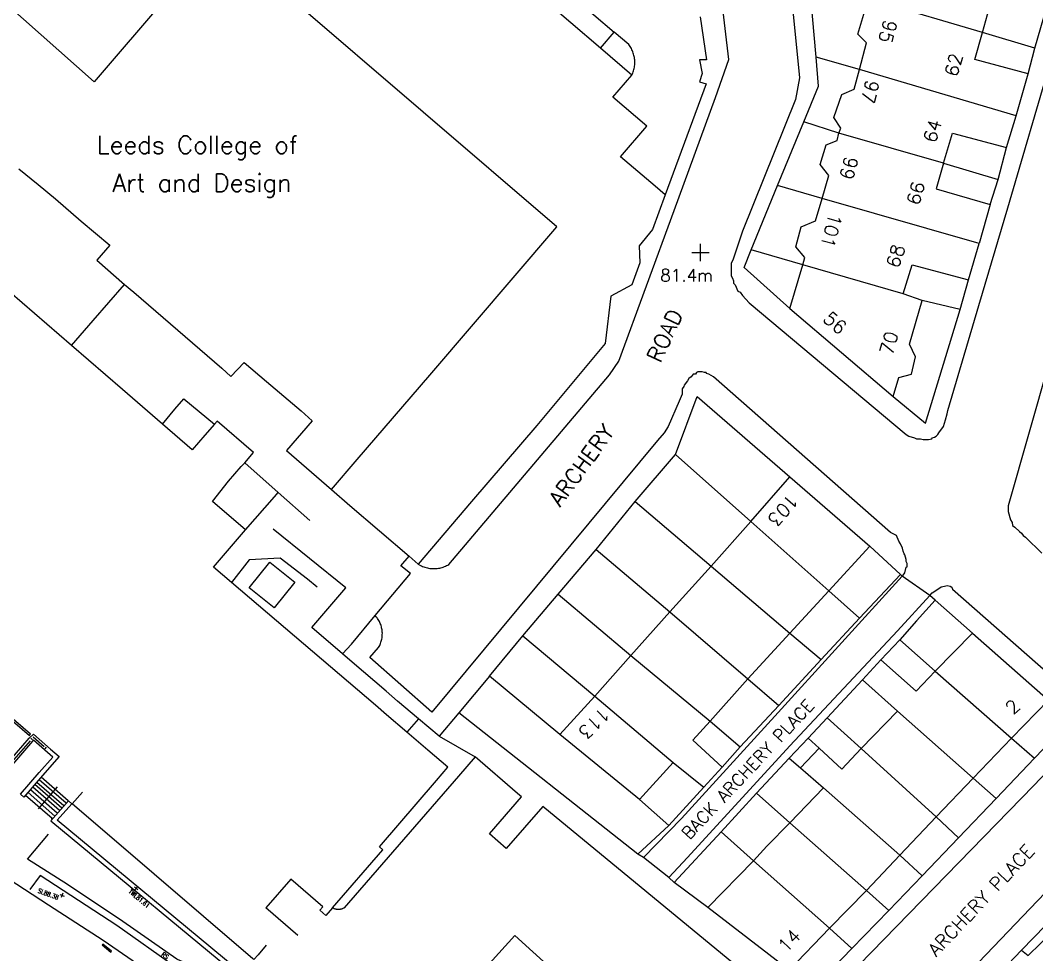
# Model space of a CAD drawing. Extents: x 427500 to 429848, y 434500 to 436505.
# Drawn here: x 429644.7 to 429735.8, y 434764.6 to 434848.3 of the extents above; entities that cross this region are included whole.
import ezdxf

# ---------------------------------------------------------------- set-up
doc = ezdxf.new("R2010")
doc.units = 0
doc.layers.get('0').update_dxf_attribs({"color": 222})
doc.layers.add('LPTIP_Ex_Base', color=8, linetype='Continuous')
doc.styles.add('MtXpl_Romans', font='romans__.ttf')
doc.styles.get("Standard").update_dxf_attribs({"font": 'romans.shx'})

# ---------------------------------------------------------------- blocks, each defined once
blk = doc.blocks.new('FENCE_UP')
at = {"color": 0, "linetype": 'ByBlock', "flags": 128}
blk.add_lwpolyline([(0, 0.5), (0, -0.5)], dxfattribs=at)
blk = doc.blocks.new('SPOT')
at = {"color": 0, "linetype": 'ByBlock', "flags": 128}
for points in [[(-0.5, 0), (0.5, 0)], [(0, 0.5), (0, -0.5)]]:
    blk.add_lwpolyline(points, dxfattribs=at)

msp = doc.modelspace()

# ---------------------------------------------------------------- linework, layer by layer
at = {"layer": 'LPTIP_Ex_Base', "color": 251, "true_color": 0x636466}
for p, q in [((429676.79, 434865.38), (429697.93, 434847.24)), ((429696.69, 434845.8), (429675.56, 434863.94)), ((429708.2, 434844.8), (429706.5, 434859.05)), ((429712.9, 434859.65), (429714.5, 434843.15)), ((429662.5, 434855.8), (429651.35, 434842.8)), ((429692.8, 434829.8), (429662.5, 434855.8)), ((429716, 434845), (429715.4, 434851.75)), ((429730.9, 434847.2), (429721.55, 434849.95)), ((429730.9, 434847.2), (429731.65, 434849.9)), ((429651.35, 434842.8), (429643.436, 434849.811)), ((429719.75, 434847.05), (429720.35, 434849.15)), ((429705.63, 434848.63), (429706.2, 434844.75)), ((429735.6, 434845.8), (429736.4, 434848.6)), ((429696.69, 434845.8), (429697.93, 434847.24)), ((429699.22, 434846.13), (429697.93, 434847.24)), ((429730.2, 434844.8), (429730.9, 434847.2)), ((429735.6, 434845.8), (429730.9, 434847.2)), ((429720.5, 434846.3), (429719.75, 434847.05)), ((429719.9, 434843.9), (429720.5, 434846.3)), ((429699.5, 434843.39), (429696.69, 434845.8)), ((429699.28, 434846.04), (429699.22, 434846.13)), ((429699.35, 434845.95), (429699.28, 434846.04)), ((429699.4, 434845.86), (429699.35, 434845.95)), ((429699.46, 434845.77), (429699.4, 434845.86)), ((429699.51, 434845.67), (429699.46, 434845.77)), ((429699.55, 434845.57), (429699.51, 434845.67)), ((429699.59, 434845.47), (429699.55, 434845.57)), ((429699.63, 434845.37), (429699.59, 434845.47)), ((429699.66, 434845.27), (429699.63, 434845.37)), ((429735, 434843.5), (429735.6, 434845.8)), ((429699.69, 434845.16), (429699.66, 434845.27)), ((429699.73, 434844.96), (429699.69, 434845.16)), ((429699.75, 434844.85), (429699.73, 434844.96)), ((429699.76, 434844.75), (429699.75, 434844.85)), ((429699.77, 434844.64), (429699.76, 434844.75)), ((429699.76, 434844.42), (429699.77, 434844.53)), ((429699.76, 434844.31), (429699.76, 434844.42)), ((429699.77, 434844.53), (429699.77, 434844.64)), ((429706.2, 434844.75), (429705.55, 434844.75)), ((429705.55, 434844.75), (429705.8, 434843.55)), ((429707, 434841.4), (429708.2, 434844.8)), ((429716.2, 434842.4), (429716, 434845)), ((429719.9, 434843.9), (429716, 434845)), ((429735, 434843.5), (429730.2, 434844.8)), ((429733.16, 434831.51), (429737.15, 434845.05)), ((429699.5, 434843.39), (429699.58, 434843.58)), ((429699.58, 434843.58), (429699.62, 434843.68)), ((429699.62, 434843.68), (429699.65, 434843.78)), ((429699.65, 434843.78), (429699.68, 434843.89)), ((429699.68, 434843.89), (429699.71, 434843.99)), ((429699.71, 434843.99), (429699.73, 434844.1)), ((429699.73, 434844.1), (429699.75, 434844.21)), ((429699.75, 434844.21), (429699.76, 434844.31)), ((429705.8, 434843.55), (429705.55, 434842.8)), ((429719.4, 434842.15), (429719.9, 434843.9)), ((429733.9, 434839.75), (429719.9, 434843.9)), ((429697.81, 434841.42), (429699.5, 434843.39)), ((429706.15, 434842.6), (429703.2, 434834.6)), ((429705.55, 434842.8), (429706.15, 434842.6)), ((429714.5, 434843.15), (429714.15, 434841.2)), ((429733.9, 434839.75), (429735, 434843.5)), ((429714.9, 434839.2), (429716.2, 434842.4)), ((429718.3, 434841.65), (429719.4, 434842.15)), ((429700.85, 434838.82), (429697.81, 434841.42)), ((429703.29, 434831.25), (429707, 434841.4)), ((429714.15, 434841.2), (429709.4, 434829.4)), ((429717.6, 434839.6), (429718.3, 434841.65)), ((429712.55, 434833.5), (429714.9, 434839.2)), ((429718.05, 434838.2), (429714.9, 434839.2)), ((429718.2, 434838.65), (429717.6, 434839.6)), ((429733.05, 434836.9), (429733.9, 434839.75)), ((429698.5, 434836.08), (429700.85, 434838.82)), ((429717.9, 434837.55), (429718.05, 434838.2)), ((429718.05, 434838.2), (429718.2, 434838.65)), ((429727.4, 434835.5), (429718.05, 434838.2)), ((429727.4, 434835.5), (429728.2, 434838.2)), ((429728.2, 434838.2), (429733.05, 434836.9)), ((429716.35, 434835.4), (429716.9, 434837.15)), ((429716.9, 434837.15), (429717.9, 434837.55)), ((429732.3, 434834.05), (429733.05, 434836.9)), ((429701.59, 434833.43), (429698.5, 434836.08)), ((429717.15, 434834.4), (429716.35, 434835.4)), ((429727.4, 434835.5), (429726.75, 434833.2)), ((429727.4, 434835.5), (429732.3, 434834.05)), ((429644.6, 434835), (429646.35, 434833.6)), ((429703.2, 434834.6), (429702.49, 434832.66)), ((429646.35, 434833.6), (429647.9, 434832.3)), ((429710.2, 434827.75), (429712.55, 434833.5)), ((429716.55, 434832.35), (429712.55, 434833.5)), ((429716.55, 434832.35), (429717.15, 434834.4)), ((429731.6, 434831.8), (429732.3, 434834.05)), ((429702.49, 434832.66), (429701.34, 434829.57)), ((429702.49, 434832.66), (429701.59, 434833.43)), ((429726.75, 434833.2), (429731.6, 434831.8)), ((429647.9, 434832.3), (429650.2, 434830.3)), ((429715.95, 434830.35), (429716.55, 434832.35)), ((429730.6, 434828.3), (429716.55, 434832.35)), ((429731.6, 434831.8), (429730.6, 434828.3)), ((429698.35, 434817.75), (429703.29, 434831.25)), ((429730.58, 434822.76), (429733.16, 434831.51)), ((429650.2, 434830.3), (429652.75, 434828.15)), ((429714.65, 434829.8), (429715.95, 434830.35)), ((429681.4, 434816.5), (429692.8, 434829.8)), ((429701.34, 434829.57), (429700.15, 434828.09)), ((429709.4, 434829.4), (429708.6, 434827)), ((429714.2, 434828), (429714.65, 434829.8)), ((429652.75, 434828.15), (429651.6, 434826.8)), ((429700.15, 434828.09), (429700.23, 434826.57)), ((429729.65, 434825.05), (429730.6, 434828.3)), ((429709.55, 434826.15), (429710.2, 434827.75)), ((429714.8, 434826.4), (429710.2, 434827.75)), ((429715, 434827.05), (429714.2, 434828)), ((429649.317, 434819.162), (429640.65, 434826.65)), ((429651.6, 434826.8), (429654.089, 434824.626)), ((429700.23, 434826.57), (429699.5, 434824.6)), ((429708.55, 434826.8), (429708.4, 434826.55)), ((429708.4, 434826.55), (429708.4, 434825.4)), ((429708.6, 434827), (429708.55, 434826.8)), ((429713.65, 434822.47), (429714.8, 434826.4)), ((429714.8, 434826.4), (429715, 434827.05)), ((429723.8, 434823.8), (429714.8, 434826.4)), ((429723.8, 434823.8), (429724.6, 434826.4)), ((429724.6, 434826.4), (429729.65, 434825.05)), ((429708.4, 434825.4), (429708.5, 434825.2)), ((429713.65, 434822.47), (429709.55, 434826.15)), ((429651.27, 434821.398), (429654.089, 434824.626)), ((429654.089, 434824.626), (429654.9, 434823.95)), ((429699.5, 434824.6), (429697.61, 434823.59)), ((429708.5, 434825.2), (429708.6, 434824.95)), ((429708.6, 434824.95), (429708.6, 434824.75)), ((429708.6, 434824.75), (429708.75, 434824.6)), ((429708.75, 434824.6), (429709, 434824.05)), ((429728.9, 434822.4), (429729.65, 434825.05)), ((429654.9, 434823.95), (429662.8, 434817.15)), ((429697.61, 434823.59), (429697.11, 434819.34)), ((429709, 434824.05), (429709.2, 434823.95)), ((429709.2, 434823.95), (429709.4, 434823.65)), ((429709.4, 434823.65), (429710, 434823)), ((429725.5, 434823.2), (429723.8, 434823.8)), ((429710, 434823), (429724.05, 434811.2)), ((429724.35, 434819.3), (429725.5, 434823.2)), ((429728.9, 434822.4), (429725.5, 434823.2)), ((429727.8, 434813.35), (429730.58, 434822.76)), ((429713.65, 434822.47), (429722.9, 434814.6)), ((429725.8, 434812.2), (429728.9, 434822.4)), ((429649.317, 434819.162), (429651.27, 434821.398)), ((429653.881, 434815.221), (429649.317, 434819.162)), ((429697.11, 434819.34), (429691, 434812)), ((429724.9, 434818.15), (429724.35, 434819.3)), ((429724.55, 434816.6), (429724.9, 434818.15)), ((429662.8, 434817.15), (429663.6, 434816.4)), ((429663.6, 434816.4), (429664.8, 434817.65)), ((429664.8, 434817.65), (429666.8, 434815.95)), ((429697.5, 434816.55), (429698.35, 434817.75)), ((429736.9, 434817.8), (429733.2, 434804.8)), ((429674.899, 434808.95), (429681.4, 434816.5)), ((429683.12, 434799.55), (429697.5, 434816.55)), ((429704.8, 434816.35), (429704.6, 434816.2)), ((429705, 434816.6), (429704.8, 434816.35)), ((429705.2, 434816.6), (429705, 434816.6)), ((429705.3, 434816.75), (429705.2, 434816.6)), ((429705.4, 434816.8), (429705.3, 434816.75)), ((429705.8, 434816.8), (429705.4, 434816.8)), ((429706, 434816.75), (429705.8, 434816.8)), ((429706.15, 434816.75), (429706, 434816.75)), ((429706.2, 434816.65), (429706.15, 434816.75)), ((429706.4, 434816.6), (429706.2, 434816.65)), ((429706.8, 434816.35), (429706.4, 434816.6)), ((429722.65, 434802.4), (429706.8, 434816.35)), ((429722.9, 434814.6), (429723.4, 434816.3)), ((429723.4, 434816.3), (429724.55, 434816.6)), ((429666.8, 434815.95), (429669.9, 434813.3)), ((429704.15, 434815.5), (429704, 434815.3)), ((429704, 434815.3), (429704, 434814.8)), ((429704.2, 434815.6), (429704.15, 434815.5)), ((429704.5, 434816), (429704.2, 434815.6)), ((429704.6, 434816.2), (429704.5, 434816)), ((429657.478, 434812.114), (429653.881, 434815.221)), ((429658.588, 434813.451), (429659.375, 434814.398)), ((429659.375, 434814.398), (429662.14, 434812.122)), ((429703.4, 434809.4), (429705.35, 434814.6)), ((429704, 434814.8), (429703.74, 434814.19)), ((429705.35, 434814.6), (429713.65, 434807.4)), ((429722.9, 434814.6), (429725.8, 434812.2)), ((429703.74, 434814.19), (429702.75, 434811.9)), ((429657.478, 434812.114), (429658.588, 434813.451)), ((429669.9, 434813.3), (429670.886, 434812.421)), ((429727.6, 434812.5), (429727.75, 434813.05)), ((429727.75, 434813.05), (429727.8, 434813.35)), ((429660.144, 434809.811), (429657.478, 434812.114)), ((429662.14, 434812.122), (429661.279, 434811.126)), ((429662.378, 434812.398), (429662.14, 434812.122)), ((429665.634, 434809.587), (429662.378, 434812.398)), ((429670.886, 434812.421), (429668.579, 434809.753)), ((429691, 434812), (429685.15, 434805.2)), ((429702.75, 434811.9), (429702.4, 434811.35)), ((429727, 434811.35), (429727.4, 434811.9)), ((429727.4, 434811.9), (429727.6, 434812.5)), ((429661.279, 434811.126), (429660.144, 434809.811)), ((429702.4, 434811.35), (429701.8, 434810.65)), ((429724.05, 434811.2), (429724.3, 434811.05)), ((429724.3, 434811.05), (429724.8, 434810.9)), ((429724.8, 434810.9), (429725, 434810.8)), ((429725, 434810.8), (429725.35, 434810.8)), ((429725.35, 434810.8), (429725.6, 434810.75)), ((429725.6, 434810.75), (429726.05, 434810.75)), ((429726.05, 434810.75), (429726.35, 434810.8)), ((429726.35, 434810.8), (429726.4, 434810.9)), ((429726.4, 434810.9), (429726.6, 434810.95)), ((429726.6, 434810.95), (429726.75, 434811.05)), ((429726.75, 434811.05), (429726.9, 434811.2)), ((429726.9, 434811.2), (429727, 434811.35)), ((429701.8, 434810.65), (429681.6, 434786.3)), ((429664.841, 434808.669), (429665.634, 434809.587)), ((429668.579, 434809.753), (429672.6, 434806.28)), ((429672.6, 434806.28), (429674.899, 434808.95)), ((429699.8, 434805.2), (429703.4, 434809.4)), ((429703.4, 434809.4), (429710.15, 434803.4)), ((429663.4, 434807), (429664.534, 434808.314)), ((429664.534, 434808.314), (429664.841, 434808.669)), ((429667.845, 434805.992), (429664.841, 434808.669)), ((429710.15, 434803.4), (429713.65, 434807.4)), ((429713.65, 434807.4), (429720.8, 434801.2)), ((429661.95, 434805.2), (429663.4, 434807)), ((429672.6, 434806.28), (429674.26, 434804.84)), ((429664.9, 434802.65), (429667.5, 434805.6)), ((429667.5, 434805.6), (429667.845, 434805.992)), ((429670.664, 434803.479), (429667.845, 434805.992)), ((429664.9, 434802.65), (429661.95, 434805.2)), ((429674.26, 434804.84), (429679.55, 434800.29)), ((429685.15, 434805.2), (429680.38, 434799.57)), ((429696.3, 434800.9), (429699.8, 434805.2)), ((429699.8, 434805.2), (429706.6, 434799.4)), ((429733.2, 434804.8), (429733.2, 434804.3)), ((429733.2, 434804.3), (429733.4, 434803.55)), ((429733.4, 434803.55), (429733.55, 434803.3)), ((429662.04, 434799.32), (429664.9, 434802.65)), ((429673.889, 434797.456), (429667.388, 434802.7)), ((429706.6, 434799.4), (429710.15, 434803.4)), ((429710.15, 434803.4), (429717.15, 434797.2)), ((429733.55, 434803.3), (429733.6, 434803.05)), ((429733.6, 434803.05), (429733.8, 434802.9)), ((429733.8, 434802.9), (429734.2, 434802.5)), ((429723.2, 434802.15), (429722.65, 434802.4)), ((429723.4, 434801.65), (429723.2, 434802.15)), ((429723.55, 434801.4), (429723.4, 434801.65)), ((429734.2, 434802.5), (429734.4, 434802.35)), ((429734.4, 434802.35), (429734.55, 434802.15)), ((429734.55, 434802.15), (429734.75, 434802)), ((429734.75, 434802), (429736.2, 434800.55)), ((429692.9, 434796.9), (429696.3, 434800.9)), ((429696.3, 434800.9), (429702.9, 434795.3)), ((429717.15, 434797.2), (429720.8, 434801.2)), ((429720.8, 434801.2), (429723.55, 434798.65)), ((429723.75, 434801), (429723.55, 434801.4)), ((429723.8, 434800.75), (429723.75, 434801)), ((429723.9, 434800.5), (429723.8, 434800.75)), ((429665.249, 434799.969), (429663.649, 434797.945)), ((429668.027, 434800.11), (429665.249, 434799.969)), ((429670.471, 434798.22), (429668.027, 434800.11)), ((429678.83, 434799.44), (429679.55, 434800.29)), ((429679.55, 434800.29), (429680.38, 434799.57)), ((429723.95, 434800.4), (429723.9, 434800.5)), ((429724.05, 434800), (429723.95, 434800.4)), ((429724.05, 434799.8), (429724.05, 434800)), ((429663.649, 434797.945), (429662.04, 434799.32)), ((429665.237, 434797.449), (429667.089, 434799.752)), ((429667.089, 434799.752), (429669.318, 434797.959)), ((429679.67, 434798.73), (429678.83, 434799.44)), ((429680.38, 434799.57), (429680.57, 434799.47)), ((429680.57, 434799.47), (429680.67, 434799.42)), ((429680.67, 434799.42), (429680.77, 434799.37)), ((429680.77, 434799.37), (429680.87, 434799.33)), ((429680.87, 434799.33), (429680.98, 434799.3)), ((429680.98, 434799.3), (429681.08, 434799.27)), ((429681.08, 434799.27), (429681.19, 434799.24)), ((429681.19, 434799.24), (429681.3, 434799.22)), ((429681.3, 434799.22), (429681.41, 434799.2)), ((429681.41, 434799.2), (429681.52, 434799.19)), ((429681.52, 434799.19), (429681.63, 434799.18)), ((429681.63, 434799.18), (429681.75, 434799.18)), ((429681.75, 434799.18), (429681.86, 434799.18)), ((429681.86, 434799.18), (429681.97, 434799.19)), ((429681.97, 434799.19), (429682.08, 434799.2)), ((429682.08, 434799.2), (429682.19, 434799.21)), ((429682.19, 434799.21), (429682.3, 434799.23)), ((429682.3, 434799.23), (429682.4, 434799.26)), ((429682.4, 434799.26), (429682.51, 434799.29)), ((429682.51, 434799.29), (429682.62, 434799.32)), ((429682.62, 434799.32), (429682.72, 434799.36)), ((429682.72, 434799.36), (429682.82, 434799.4)), ((429682.82, 434799.4), (429682.92, 434799.45)), ((429682.92, 434799.45), (429683.02, 434799.5)), ((429683.02, 434799.5), (429683.12, 434799.55)), ((429702.9, 434795.3), (429706.6, 434799.4)), ((429706.6, 434799.4), (429713.65, 434793.4)), ((429723.95, 434798.8), (429724.05, 434799.3)), ((429724.15, 434799.65), (429724.05, 434799.8)), ((429724.05, 434799.3), (429724.15, 434799.35)), ((429724.15, 434799.35), (429724.15, 434799.65)), ((429671.325, 434797.509), (429670.471, 434798.22)), ((429676.53, 434794.97), (429679.67, 434798.73)), ((429723.71, 434798.501), (429712.3, 434785.95)), ((429723.55, 434798.65), (429719.9, 434794.75)), ((429723.55, 434798.65), (429723.71, 434798.501)), ((429723.71, 434798.501), (429723.8, 434798.6)), ((429726.183, 434796.762), (429723.71, 434798.501)), ((429723.8, 434798.6), (429723.95, 434798.8)), ((429676.54, 434786.93), (429663.649, 434797.945)), ((429667.466, 434795.656), (429665.237, 434797.449)), ((429669.318, 434797.959), (429667.466, 434795.656)), ((429670.847, 434793.905), (429673.889, 434797.456)), ((429713.65, 434793.4), (429717.15, 434797.2)), ((429717.15, 434797.2), (429719.9, 434794.75)), ((429726.4, 434797), (429727, 434797.4)), ((429727, 434797.4), (429727.2, 434797.55)), ((429727.2, 434797.55), (429727.5, 434797.6)), ((429727.5, 434797.6), (429727.75, 434797.65)), ((429727.75, 434797.65), (429728, 434797.6)), ((429728, 434797.6), (429728.15, 434797.5)), ((429728.15, 434797.5), (429728.2, 434797.35)), ((429728.2, 434797.35), (429740.4, 434786.6)), ((429689.75, 434793.15), (429692.9, 434796.9)), ((429692.9, 434796.9), (429699.4, 434791.4)), ((429726.183, 434796.762), (429723.3, 434793.6)), ((429726.65, 434796.35), (429725, 434794.5)), ((429726.183, 434796.762), (429726.4, 434797)), ((429726.65, 434796.35), (429726.183, 434796.762)), ((429730, 434793.4), (429726.65, 434796.35)), ((429699.4, 434791.4), (429702.9, 434795.3)), ((429702.9, 434795.3), (429709.9, 434789.3)), ((429674.4, 434792.4), (429676.53, 434794.97)), ((429676.62, 434794.86), (429676.53, 434794.97)), ((429676.69, 434794.78), (429676.62, 434794.86)), ((429676.74, 434794.7), (429676.69, 434794.78)), ((429676.8, 434794.61), (429676.74, 434794.7)), ((429676.85, 434794.53), (429676.8, 434794.61)), ((429676.9, 434794.44), (429676.85, 434794.53)), ((429676.94, 434794.35), (429676.9, 434794.44)), ((429719.9, 434794.75), (429716.45, 434791.02)), ((429725, 434794.5), (429723.5, 434792.8)), ((429673.6, 434791.55), (429670.847, 434793.905)), ((429676.98, 434794.26), (429676.94, 434794.35)), ((429677.02, 434794.16), (429676.98, 434794.26)), ((429677.05, 434794.07), (429677.02, 434794.16)), ((429677.08, 434793.97), (429677.05, 434794.07)), ((429677.1, 434793.87), (429677.08, 434793.97)), ((429677.13, 434793.78), (429677.1, 434793.87)), ((429677.14, 434793.68), (429677.13, 434793.78)), ((429677.15, 434793.58), (429677.14, 434793.68)), ((429677.16, 434793.48), (429677.15, 434793.58)), ((429677.17, 434793.38), (429677.16, 434793.48)), ((429723.3, 434793.6), (429713.65, 434783.3)), ((429677, 434792.48), (429677.04, 434792.58)), ((429677.04, 434792.58), (429677.07, 434792.67)), ((429677.07, 434792.67), (429677.1, 434792.77)), ((429677.1, 434792.77), (429677.12, 434792.87)), ((429677.12, 434792.87), (429677.14, 434792.97)), ((429677.14, 434792.97), (429677.15, 434793.06)), ((429677.15, 434793.06), (429677.16, 434793.16)), ((429677.16, 434793.27), (429677.17, 434793.38)), ((429677.16, 434793.16), (429677.16, 434793.27)), ((429686.75, 434789.55), (429689.75, 434793.15)), ((429689.75, 434793.15), (429696.2, 434787.75)), ((429709.9, 434789.3), (429713.65, 434793.4)), ((429713.65, 434793.4), (429716.45, 434791.02)), ((429721.8, 434791), (429723.5, 434792.8)), ((429723.5, 434792.8), (429726.65, 434790)), ((429726.65, 434790), (429730, 434793.4)), ((429730, 434793.4), (429736.8, 434787.4)), ((429673.6, 434791.55), (429674.4, 434792.4)), ((429676.05, 434791.2), (429676.83, 434792.12)), ((429676.83, 434792.12), (429676.88, 434792.21)), ((429676.88, 434792.21), (429676.93, 434792.3)), ((429676.93, 434792.3), (429676.97, 434792.39)), ((429676.97, 434792.39), (429677, 434792.48)), ((429674.45, 434790.8), (429673.6, 434791.55)), ((429677.5, 434788.2), (429674.45, 434790.8)), ((429681.6, 434786.3), (429676.05, 434791.2)), ((429696.2, 434787.75), (429699.4, 434791.4)), ((429699.4, 434791.4), (429706.5, 434785.5)), ((429716.45, 434791.02), (429712.65, 434786.9)), ((429720.15, 434789.2), (429721.8, 434791)), ((429721.8, 434791), (429724.95, 434788.2)), ((429724.95, 434788.2), (429726.65, 434790)), ((429726.65, 434790), (429733.5, 434784)), ((429686.75, 434789.55), (429684.02, 434786.27)), ((429693.05, 434784.3), (429686.75, 434789.55)), ((429706.5, 434785.5), (429709.9, 434789.3)), ((429709.9, 434789.3), (429712.65, 434786.9)), ((429717, 434785.8), (429720.15, 434789.2)), ((429720.15, 434789.2), (429723.3, 434786.4)), ((429678.51, 434787.31), (429677.5, 434788.2)), ((429680.393, 434785.719), (429678.51, 434787.31)), ((429693.05, 434784.3), (429696.2, 434787.75)), ((429696.2, 434787.75), (429703.2, 434781.8)), ((429733.5, 434784), (429736.8, 434787.4)), ((429677.53, 434786.08), (429676.54, 434786.93)), ((429684.02, 434786.27), (429682.25, 434784.15)), ((429700.05, 434773.6), (429684.02, 434786.27)), ((429712.65, 434786.9), (429709.2, 434783.2)), ((429720.05, 434783.05), (429723.3, 434786.4)), ((429723.3, 434786.4), (429730.05, 434780.4)), ((429679.369, 434784.508), (429677.53, 434786.08)), ((429680.393, 434785.719), (429679.369, 434784.508)), ((429682.25, 434784.15), (429680.393, 434785.719)), ((429712.3, 434785.95), (429703.95, 434776.8)), ((429704.95, 434783.8), (429706.5, 434785.5)), ((429706.5, 434785.5), (429709.2, 434783.2)), ((429715.3, 434784), (429717, 434785.8)), ((429717, 434785.8), (429720.05, 434783.05)), ((429738.8, 434785.6), (429735.56, 434782.2)), ((429681.23, 434782.92), (429679.369, 434784.508)), ((429740.5, 434785.05), (429735.5, 434779.75)), ((429682.25, 434784.15), (429685.48, 434782.32)), ((429700.2, 434778.5), (429693.05, 434784.3)), ((429707.6, 434781.4), (429704.95, 434783.8)), ((429715.3, 434784), (429713.6, 434782.2)), ((429716.279, 434783.086), (429715.3, 434784)), ((429730.05, 434780.4), (429733.5, 434784)), ((429733.5, 434784), (429735.56, 434782.2)), ((429683.03, 434781.38), (429681.23, 434782.92)), ((429713.65, 434783.3), (429704.5, 434773.3)), ((429709.2, 434783.2), (429707.6, 434781.4)), ((429716.279, 434783.086), (429714.611, 434781.322)), ((429716.279, 434783.086), (429718.3, 434781.2)), ((429718.3, 434781.2), (429720.05, 434783.05)), ((429720.05, 434783.05), (429726.75, 434776.95)), ((429685.48, 434782.32), (429683.97, 434780.58)), ((429689.26, 434779.04), (429685.48, 434782.32)), ((429700.2, 434778.5), (429703.2, 434781.8)), ((429703.2, 434781.8), (429705.95, 434779.6)), ((429710.65, 434779.05), (429713.6, 434782.2)), ((429713.6, 434782.2), (429714.611, 434781.322)), ((429735.56, 434782.2), (429732.11, 434778.57)), ((429682.02, 434780.2), (429683.03, 434781.38)), ((429707.6, 434781.4), (429705.95, 434779.6)), ((429714.611, 434781.322), (429716.65, 434779.55)), ((429683.97, 434780.58), (429673.75, 434768.78)), ((429676.91, 434774.25), (429682.02, 434780.2)), ((429726.75, 434776.95), (429730.05, 434780.4)), ((429730.05, 434780.4), (429732.11, 434778.57)), ((429689.63, 434778.72), (429689.26, 434779.04)), ((429705.95, 434779.6), (429702.8, 434776.15)), ((429707.5, 434775.6), (429710.65, 434779.05)), ((429710.65, 434779.05), (429713.65, 434776.4)), ((429713.65, 434776.4), (429716.65, 434779.55)), ((429716.65, 434779.55), (429723.5, 434773.5)), ((429735.5, 434779.75), (429716.9, 434760.65)), ((429686.75, 434775.4), (429689.63, 434778.72)), ((429702.8, 434776.15), (429700.2, 434778.5)), ((429722.9, 434755.9), (429744.8, 434778.8)), ((429732.11, 434778.57), (429728.75, 434775.05)), ((429691.53, 434777.86), (429688.26, 434774.09)), ((429711.35, 434761.55), (429691.53, 434777.86)), ((429703.95, 434776.8), (429700.55, 434773.3)), ((429713.65, 434776.4), (429711.6, 434774.3)), ((429713.65, 434776.4), (429720.5, 434770.35)), ((429723.5, 434773.5), (429726.75, 434776.95)), ((429726.75, 434776.95), (429728.75, 434775.05)), ((429688.26, 434774.09), (429686.75, 434775.4)), ((429702.8, 434776.15), (429700.05, 434773.6)), ((429703.3, 434771.05), (429707.5, 434775.6)), ((429707.5, 434775.6), (429710.4, 434773)), ((429728.75, 434775.05), (429725.5, 434771.65)), ((429672.69, 434768.78), (429677.21, 434773.99)), ((429677.21, 434773.99), (429676.91, 434774.25)), ((429700.55, 434773.3), (429700.05, 434773.6)), ((429711.6, 434774.3), (429710.4, 434773)), ((429720.5, 434770.35), (429723.5, 434773.5)), ((429723.5, 434773.5), (429725.5, 434771.65)), ((429702.8, 434771.5), (429700.55, 434773.3)), ((429704.5, 434773.3), (429702.8, 434771.5)), ((429706.3, 434768.8), (429710.4, 434773)), ((429710.4, 434773), (429717.2, 434766.95)), ((429725.5, 434771.65), (429722.5, 434768.55)), ((429668.96, 434771.34), (429666.74, 434768.78)), ((429671.83, 434768.86), (429668.96, 434771.34)), ((429703.3, 434771.05), (429702.8, 434771.5)), ((429706.3, 434768.8), (429703.3, 434771.05)), ((429717.2, 434766.95), (429720.5, 434770.35)), ((429720.5, 434770.35), (429722.5, 434768.55)), ((429669.6, 434766.3), (429666.74, 434768.78)), ((429671.57, 434768.56), (429671.83, 434768.86)), ((429672.1, 434768.101), (429671.57, 434768.56)), ((429672.69, 434768.78), (429672.1, 434768.101)), ((429672.77, 434768.74), (429672.69, 434768.78)), ((429672.81, 434768.72), (429672.77, 434768.74)), ((429672.85, 434768.7), (429672.81, 434768.72)), ((429672.89, 434768.69), (429672.85, 434768.7)), ((429672.93, 434768.67), (429672.89, 434768.69)), ((429672.97, 434768.66), (429672.93, 434768.67)), ((429673.02, 434768.65), (429672.97, 434768.66)), ((429673.06, 434768.64), (429673.02, 434768.65)), ((429673.1, 434768.64), (429673.06, 434768.64)), ((429673.15, 434768.63), (429673.1, 434768.64)), ((429673.19, 434768.63), (429673.15, 434768.63)), ((429673.23, 434768.63), (429673.19, 434768.63)), ((429673.29, 434768.63), (429673.23, 434768.63)), ((429673.34, 434768.64), (429673.29, 434768.63)), ((429673.38, 434768.64), (429673.34, 434768.64)), ((429673.42, 434768.65), (429673.38, 434768.64)), ((429673.47, 434768.66), (429673.42, 434768.65)), ((429673.51, 434768.67), (429673.47, 434768.66)), ((429673.55, 434768.69), (429673.51, 434768.67)), ((429673.59, 434768.7), (429673.55, 434768.69)), ((429673.63, 434768.72), (429673.59, 434768.7)), ((429673.67, 434768.74), (429673.63, 434768.72)), ((429673.71, 434768.76), (429673.67, 434768.74)), ((429673.75, 434768.78), (429673.71, 434768.76)), ((429713.6, 434763.2), (429706.3, 434768.8)), ((429722.5, 434768.55), (429719.2, 434765.15)), ((429734.4, 434765), (429737.6, 434768.3)), ((429684.121, 434760.907), (429689.028, 434766.308)), ((429689.028, 434766.308), (429692.242, 434763.387)), ((429713.6, 434763.2), (429717.2, 434766.95)), ((429717.2, 434766.95), (429719.2, 434765.15)), ((429735, 434764.5), (429737.2, 434766.65)), ((429719.2, 434765.15), (429715.65, 434761.5)), ((429731.05, 434761.5), (429734.4, 434765)), ((429734.4, 434765), (429735, 434764.5))]:
    msp.add_line(p, q, dxfattribs=at)
for points in [[(429705.65, 434826.725), (429705.65, 434828.275)], [(429704.875, 434827.5), (429706.425, 434827.5)]]:
    msp.add_lwpolyline(points, dxfattribs=at)
at = {"layer": 'LPTIP_Ex_Base', "color": 251, "true_color": 0x636466, "flags": 128}
msp.add_lwpolyline([(429645.659, 434784.352), (429639.475, 434789.659), (429632.284, 434795.797), (429627.429, 434799.952), (429624.698, 434802.316), (429624.6, 434802.203), (429627.331, 434799.838), (429632.186, 434795.683), (429639.377, 434789.545), (429645.562, 434784.238)], close=True, dxfattribs=at)
for points in [[(429645.63, 434783.761), (429643.33, 434781.106), (429642.532, 434781.686), (429642.532, 434781.686)], [(429643.275, 434781.356), (429645.541, 434784), (429645.918, 434784.329), (429647.453, 434783.004), (429648.228, 434782.335), (429646.743, 434780.639), (429645.05, 434778.706), (429644.749, 434778.969), (429646.442, 434780.902), (429647.662, 434782.295), (429647.192, 434782.701), (429645.92, 434783.799), (429645.826, 434783.718), (429643.318, 434780.791)], [(429646.888, 434783.221), (429645.892, 434784.063), (429645.892, 434784.063)], [(429647.193, 434782.962), (429647.193, 434782.962)], [(429648.469, 434777.725), (429646.046, 434779.834)], [(429648.65, 434777.932), (429646.236, 434780.022)], [(429648.843, 434778.161), (429646.436, 434780.25)], [(429649.033, 434778.378), (429646.614, 434780.49)], [(429647.823, 434776.999), (429645.454, 434779.13)], [(429648.033, 434777.264), (429645.648, 434779.37)], [(429648.259, 434777.5), (429645.854, 434779.605)], [(429646.371, 434777.659), (429648.075, 434779.611)], [(429666.762, 434765.435), (429666.03, 434764.576), (429665.663, 434764.145), (429665.568, 434764.226), (429656.723, 434771.789), (429649.374, 434778.093), (429650.322, 434779.15)], [(429647.607, 434776.775), (429645.213, 434778.835)], [(429666.164, 434761.616), (429648.048, 434776.626), (429649.345, 434778.091), (429649.047, 434778.357), (429647.471, 434776.586), (429666.002, 434761.231)], [(429637.274, 434775.552), (429647.261, 434769.048), (429652.165, 434765.872), (429657.435, 434762.239), (429663.172, 434759.394), (429663.232, 434759.361), (429663.374, 434759.324), (429663.516, 434759.29), (429663.659, 434759.259), (429663.772, 434759.237), (429663.802, 434759.232), (429663.946, 434759.208), (429664.091, 434759.188), (429664.236, 434759.172), (429664.382, 434759.159), (429664.528, 434759.149), (429664.674, 434759.143)], [(429663.879, 434761.878), (429658.773, 434764.178), (429653.923, 434767.568), (429648.976, 434770.875), (429645.387, 434773.157), (429647.271, 434775.373)], [(429666.258, 434761.087), (429666.078, 434761.031), (429665.894, 434760.985), (429665.709, 434760.949), (429665.606, 434760.933), (429665.522, 434760.922), (429665.334, 434760.905), (429665.145, 434760.898), (429664.956, 434760.9), (429664.768, 434760.913), (429664.581, 434760.935), (429664.394, 434760.968), (429658.621, 434763.507), (429653.398, 434767.197), (429646.517, 434771.691), (429645.604, 434770.434)], [(429652.84, 434764.815), (429652.904, 434764.891), (429652.139, 434765.534), (429652.074, 434765.458), (429652.84, 434764.815)]]:
    msp.add_lwpolyline(points, dxfattribs=at)
at = {"layer": 'LPTIP_Ex_Base', "color": 251, "true_color": 0x636466}
msp.add_point((429647.579, 434776.758), dxfattribs=at)

# ---------------------------------------------------------------- block references
for name, p, xscale, yscale, zscale, rotation in [('FENCE_UP', (429645.761, 434783.912), 0.2, 0.2, 0.2, 229.090008), ('FENCE_UP', (429647.04, 434783.091), 0.2, 0.2, 0.2, 139.754345), ('SPOT', (429655.127, 434770.546), 0.4, 0.4, 0.4, 319.6905520000001), ('SPOT', (429648.474, 434769.901), 0.4, 0.4, 0.4, 340.131653)]:
    msp.add_blockref(name, p, dxfattribs=dict(at, xscale=xscale, yscale=yscale, zscale=zscale, rotation=rotation))

# ---------------------------------------------------------------- texts
at = {"layer": 'LPTIP_Ex_Base', "color": 251, "true_color": 0x636466, "style": 'MtXpl_Romans'}
for s, height, rotation, p in [('95', 1.2, 254.9, (429722.119, 434848.44)), ('62', 1.2, 74.7, (429728.629, 434843.167)), ('97', 1.2, 255.4, (429720.51, 434843.047)), ('64', 1.2, 73.7, (429726.701, 434837.245)), ('99', 1.2, 255.6, (429718.605, 434836.194)), ('66', 1.2, 74.7, (429725.227, 434831.661)), ('101', 1.2, 254.9, (429717.191, 434831.092)), ('68', 1.2, 73.3, (429723.399, 434826.019)), ('ROAD', 1.4, 65.2, (429702.056, 434817.52)), ('56', 1.2, 319.3, (429716.53, 434821.413)), ('70', 1.2, 74, (429722.819, 434818.236)), ('ARCHERY', 1.4, 53.9, (429693.082, 434804.644)), ('103', 1.2, 228.4, (429713.618, 434805.955)), ('BACK ARCHERY PLACE', 1.1, 46.8, (429704.655, 434774.826)), ('2', 1.2, 44, (429733.637, 434786.017)), ('113', 1.2, 224.7, (429696.803, 434786.824)), ('ARCHERY PLACE', 1.2, 46.7, (429726.755, 434764.345)), ('14', 1.2, 46.3, (429713.325, 434764.685))]:
    msp.add_text(s, height=height, rotation=rotation, dxfattribs=at).set_placement(p)
for s, height, p in [('Leeds College of', 1.6, (429651.578, 434836.351)), ('Art and Design', 1.6, (429652.997, 434832.948)), ('81.4m', 1.1, (429702.045, 434824.914))]:
    msp.add_text(s, height=height, dxfattribs=at).set_placement(p)
at = {"layer": 'LPTIP_Ex_Base', "color": 251, "true_color": 0x636466, "width": 0.8}
for s, rotation, p in [('SL88.38', 340.13165, (429646.274, 434770.161)), ('TWL81.61', 319.69055, (429654.403, 434770.184)), ('RS', -36.52889, (429657.348, 434764.52))]:
    msp.add_text(s, height=0.4, rotation=rotation, dxfattribs=at).set_placement(p)

doc.saveas('drawing.dxf')
